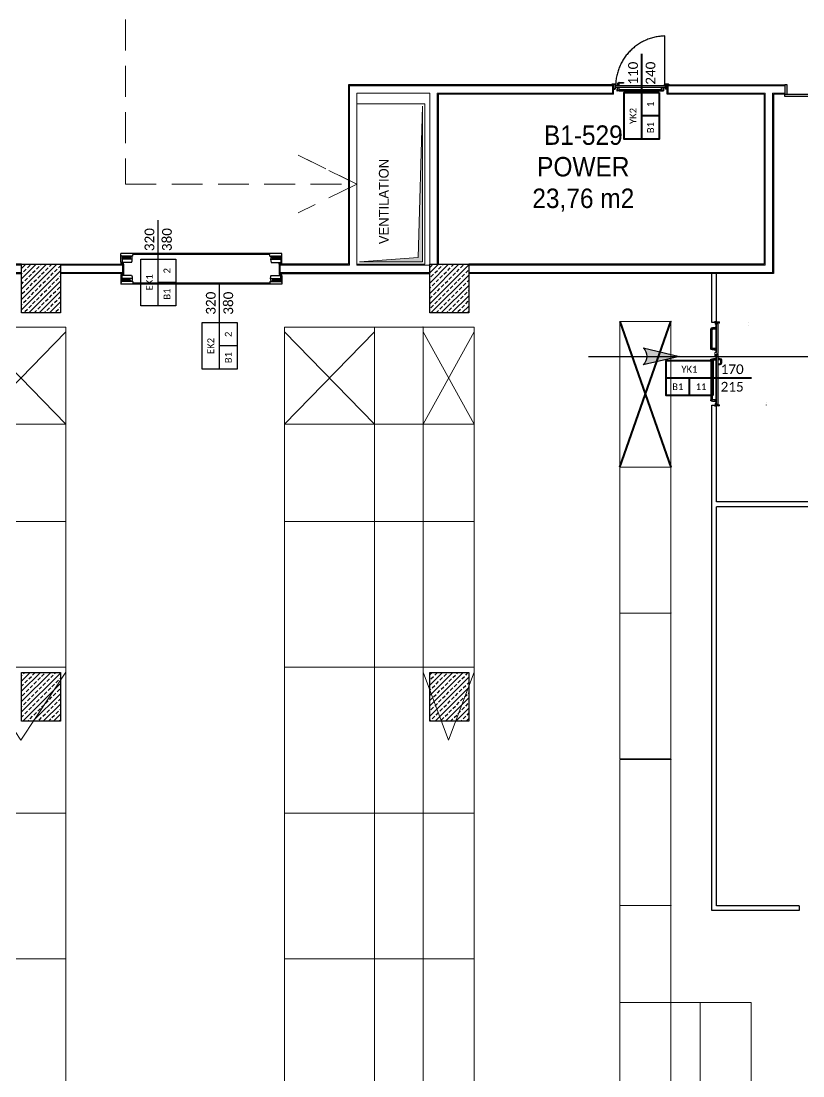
# Model space of a CAD drawing. Header units: metres. Extents: x -20317 to 2216, y -10281 to 3094.
# Drawn here: x -6799 to -5191, y -4096 to -1926 of the extents above; entities that cross this region are included whole.
import ezdxf
from ezdxf.enums import TextEntityAlignment as Align

# ---------------------------------------------------------------- set-up
doc = ezdxf.new("R2010")
doc.units = ezdxf.units.M
doc.header["$MEASUREMENT"] = 0
for name, pattern in [('DOT', [6.35, 0, -6.35]), ('HIDDEN', [9.525, 6.35, -3.175]), ('HIDDEN2', [0.1875, 0.125, -0.0625])]:
    doc.linetypes.add(name, pattern=pattern)
doc.layers.get('0').update_dxf_attribs({"color": 30, "lineweight": 0})
for name, color, linetype in [('6', 242, 'Continuous'), ('AG-DOOR', 2, 'Continuous'), ('AG-DOOR-NOTATION-ROLLING', 52, 'Continuous'), ('AG-DOOR-OPENING', 9, 'HIDDEN'), ('AG-HATCH', 9, 'Continuous'), ('AG-PLASTER', 73, 'Continuous'), ('AR-WALL-GYP-WHITE', 44, 'Continuous'), ('V-0_Hatch_Concrete', 252, 'Continuous'), ('V-2_Column', 160, 'Continuous')]:
    doc.layers.add(name, color=color, linetype=linetype)
for name, color, linetype, lineweight in [('AG-DOOR-NOTATION-FIRE', 1, 'Continuous', 40), ('AG-Door_Aluminum', 60, 'Continuous', 13), ('AG-Insulation_Heat_Rockwool', 95, 'BATTING', 13), ('AG-Wall', 4, 'Continuous', 20), ('AI-040 @ 250', 2, 'Continuous', 20), ('shaft', 3, 'Continuous', 20), ('SP1-Equipment', 4, 'Continuous', 9)]:
    doc.layers.add(name, color=color, linetype=linetype, lineweight=lineweight)
doc.styles.add('$0$ARIAL', font='arial.ttf', dxfattribs={"width": 0.9})
doc.styles.add('$0$IIS IKEA SANS', font='')
doc.styles.add('CALIBRI LIGHT', font='calibril.ttf')
doc.styles.get('$0$IIS IKEA SANS').set_extended_font_data('IKEA Sans')
doc.linetypes.add('BATTING', pattern='A,0.00254,-2.54,[134,ltypeshp.shx,S=2.54,R=0,X=-2.54,Y=0],-5.08,[134,ltypeshp.shx,S=2.54,R=180,X=2.54,Y=0],-2.54', length=10.16254)

# ---------------------------------------------------------------- blocks, each defined once
blk = doc.blocks.new('*U16')
at = {"style": '$0$ARIAL'}
for tag, p in [('NO', (1.676, 0.8)), ('MAHAL', (1.676, -1.8)), ('ALAN', (1.676, -4.4))]:
    blk.add_attdef(tag, text='', height=1.6, dxfattribs=at).set_placement(p, align=Align.MIDDLE_CENTER)
blk = doc.blocks.new('$0$ok')
at = {"layer": '6'}
h = blk.add_hatch(color=256, dxfattribs=at)
edge = h.paths.add_edge_path()
edge.add_ellipse((1571515.97, 116941.68), major_axis=(-7.14, 7.19), ratio=1, start_angle=359.45276, end_angle=450.68953)
edge.add_line((1571508.87, 116934.46), (1571477.92, 116941.82))
edge.add_line((1571477.92, 116941.82), (1571508.9, 116948.94))
for p, q in [((1571477.92, 116941.82), (1571508.9, 116948.94)), ((1571508.87, 116934.46), (1571477.92, 116941.82))]:
    blk.add_line(p, q, dxfattribs=at)
at = {"layer": '6', "extrusion": (0, 0, -1)}
blk.add_ellipse((1571515.97, 116941.68), major_axis=(-7.14, 7.19), ratio=1, start_param=4.700354, end_param=6.292737, dxfattribs=at)
blk = doc.blocks.new('$0$A$C742A37F2')
at = {"layer": '6'}
blk.add_line((38.117, -21.321), (57.35, -21.321), dxfattribs=at)
at = {"layer": '6', "extrusion": (0, 0, -1), "xscale": -0.02399999999994179, "yscale": 0.02399999999994179, "zscale": -0.02399999999994179, "rotation": 180}
blk.add_blockref('$0$ok', (-37755.455, 2785.283), dxfattribs=at)
blk = doc.blocks.new('$0$150714_ARSA$0$KOLON 80X120')
at = {"layer": 'V-0_Hatch_Concrete'}
h = blk.add_hatch(dxfattribs=at)
h.set_pattern_fill('ANSI33', color=256, scale=60)
h.set_pattern_definition([(45, (-19036.79, -4512.143), (-10.606602, 10.606602), []), (45, (-19026.183, -4512.143), (-10.606602, 10.606602), [7.5, -3.75])])
h.paths.add_polyline_path([(0, 100), (80, 100), (80, 0), (0, 0)])
blk.add_lwpolyline([(0, 100), (80, 100), (80, 0), (0, 0), (0, 100)])
blk = doc.blocks.new('*U43')
at = {"layer": 'AG-DOOR'}
for p, q in [((-1424, -762), (-1424, -578)), ((-1418, -633), (-1424, -578)), ((-1418, -633), (-1424, -578)), ((1887, -578), (-1424, -578)), ((-1179, -633), (-1418, -633)), ((-1401, -633), (-1401, -762)), ((1643, -599), (-1179, -599)), ((-1179, -633), (-1179, -599)), ((1643, -633), (1643, -599)), ((1643, -633), (1882, -633)), ((1865, -633), (1865, -762)), ((1882, -633), (1887, -578)), ((1882, -633), (1887, -578)), ((1887, -762), (1887, -578)), ((-1207, -762), (-1424, -762)), ((-1418, -800), (-1418, -779)), ((-1368, -779), (-1418, -779)), ((-1418, -800), (-1368, -800)), ((-1415, -762), (-1415, -779)), ((-1191, -697), (-1401, -697)), ((-1399, -762), (-1399, -779)), ((-1368, -800), (-1368, -779)), ((1655, -697), (1865, -697)), ((1670, -762), (1887, -762)), ((1832, -800), (1832, -779)), ((1832, -779), (1882, -779)), ((1882, -800), (1832, -800)), ((1862, -762), (1862, -779)), ((1879, -762), (1879, -779)), ((1882, -800), (1882, -779))]:
    blk.add_line(p, q, dxfattribs=at)
for centre, radius, start, end in [((-1188, -724), 217, 156.7324, 169.4598), ((-1381, -641), 7.52, 23.2679, 156.7321), ((-1167, -724), 217, 156.7324, 172.9381), ((-1573, -724), 217, 20.7991, 23.2649), ((-1573, -724), 217, 20.7991, 23.2649), ((-1360, -641), 7.52, 23.2679, 156.7321), ((-1146, -724), 217, 156.7313, 172.9401), ((-1552, -724), 217, 20.7991, 23.2649), ((-1552, -724), 217, 20.7991, 23.2649), ((-1339, -641), 7.52, 23.2679, 156.7321), ((-1126, -724), 217, 156.7313, 172.9401), ((-1531, -724), 217, 20.7991, 23.2649), ((-1318, -641), 7.52, 23.2679, 156.7321), ((-1105, -724), 217, 156.7313, 172.9401), ((-1511, -724), 217, 20.7991, 23.2649), ((-1297, -641), 7.52, 23.2679, 156.7321), ((-1084, -724), 217, 156.7313, 172.9401), ((-1490, -724), 217, 20.7991, 23.2649), ((-1276, -641), 7.52, 23.2679, 156.7321), ((-1063, -724), 217, 156.7313, 172.9401), ((-1469, -724), 217, 20.7991, 23.2649), ((-1255, -641), 7.52, 23.2679, 156.7321), ((-1042, -724), 217, 156.6879, 172.941), ((-1447, -723), 216, 20.7967, 23.2721), ((-1234, -641), 7.52, 23.2679, 156.7321), ((-1021, -724), 217, 156.6868, 172.9413), ((-1427, -724), 217, 20.7991, 23.2649), ((-1214, -641), 7.52, 23.2663, 156.7337), ((-1319, -700), 129, 331.1568, 29.3851), ((1783, -700), 129, 150.6149, 208.8432), ((1677, -641), 7.52, 23.2663, 156.7337), ((1485, -724), 217, 7.0587, 23.3132), ((1890, -724), 217, 156.7351, 159.2009), ((1698, -641), 7.52, 23.2679, 156.7321), ((1506, -724), 217, 7.059, 23.3121), ((1911, -723), 216, 156.7279, 159.2033), ((1719, -641), 7.52, 23.2679, 156.7321), ((1527, -724), 217, 7.0599, 23.2687), ((1933, -724), 217, 156.7351, 159.2009), ((1740, -641), 7.52, 23.2679, 156.7321), ((1548, -724), 217, 7.0599, 23.2687), ((1953, -724), 217, 156.7351, 159.2009), ((1761, -641), 7.52, 23.2679, 156.7321), ((1568, -724), 217, 7.0599, 23.2687), ((1974, -724), 217, 156.7351, 159.2009), ((1782, -641), 7.52, 23.2679, 156.7321), ((1589, -724), 217, 7.0599, 23.2687), ((1995, -724), 217, 156.7351, 159.2009), ((1802, -641), 7.52, 23.2679, 156.7321), ((1610, -724), 217, 7.0599, 23.2687), ((2016, -724), 217, 156.7351, 159.2009), ((2016, -724), 217, 156.7351, 159.2009), ((1823, -641), 7.52, 23.2679, 156.7321), ((1631, -724), 217, 7.0619, 23.2676), ((2037, -724), 217, 156.7351, 159.2009), ((2037, -724), 217, 156.7351, 159.2009), ((1844, -641), 7.52, 23.2679, 156.7321), ((1652, -724), 217, 10.5402, 23.2676)]:
    blk.add_arc(centre, radius, start, end, dxfattribs=at)
blk = doc.blocks.new('Racking 1_7')
at = {"layer": 'SP1-Equipment', "color": 7, "linetype": 'Continuous', "lineweight": 20}
for p, q in [((3000, 1850), (0, 1850)), ((0, 1850), (0, 0)), ((100, 1850), (1500, 925)), ((3000, 0), (3000, 1850)), ((100, 0), (1500, 925)), ((0, 0), (3000, 0))]:
    blk.add_line(p, q, dxfattribs=at)
blk.add_point((0, 1850), dxfattribs=at)
blk = doc.blocks.new('Racking 1_8')
at = {"layer": 'SP1-Equipment', "color": 7, "linetype": 'Continuous', "lineweight": 20}
for p, q in [((3000, 1850), (0, 1850)), ((0, 1850), (0, 0)), ((3000, 0), (3000, 1850)), ((0, 0), (3000, 0))]:
    blk.add_line(p, q, dxfattribs=at)
blk.add_point((0, 1850), dxfattribs=at)
blk = doc.blocks.new('Racking 1_12')
at = {"layer": 'SP1-Equipment', "color": 7, "linetype": 'Continuous', "lineweight": 20}
for p, q in [((0, 1850), (0, 2850)), ((3000, 1850), (0, 1850)), ((0, 1850), (0, 0)), ((3000, 0), (3000, 1850)), ((0, 0), (3000, 0))]:
    blk.add_line(p, q, dxfattribs=at)
blk = doc.blocks.new('Racking 1_14')
at = {"layer": 'SP1-Equipment', "color": 7, "linetype": 'Continuous', "lineweight": 20}
for p, q in [((3000, 1050), (0, 1050)), ((0, 1050), (0, 0)), ((100, 1050), (1500, 525)), ((3000, 0), (3000, 1050)), ((100, 0), (1500, 525)), ((0, 0), (3000, 0))]:
    blk.add_line(p, q, dxfattribs=at)
blk.add_point((0, 1050), dxfattribs=at)
blk = doc.blocks.new('Racking 1_5')
at = {"layer": 'SP1-Equipment', "color": 7, "linetype": 'Continuous', "lineweight": 20}
for p, q in [((3000, 1050), (0, 1050)), ((0, 1050), (0, 0)), ((3000, 0), (3000, 1050)), ((0, 0), (3000, 0))]:
    blk.add_line(p, q, dxfattribs=at)
blk.add_point((0, 1050), dxfattribs=at)
blk = doc.blocks.new('Racking 1_15')
at = {"layer": 'SP1-Equipment', "color": 7, "linetype": 'Continuous', "lineweight": 20}
for p, q in [((3000, 1050), (0, 1050)), ((0, 1050), (0, 0)), ((3000, 0), (3000, 1050)), ((0, 0), (3000, 0))]:
    blk.add_line(p, q, dxfattribs=at)
blk.add_point((0, 1050), dxfattribs=at)
blk = doc.blocks.new('Racking 1_16')
at = {"layer": 'SP1-Equipment', "color": 7, "linetype": 'Continuous', "lineweight": 20}
for p, q in [((2000, 1050), (0, 1050)), ((0, 1050), (0, 0)), ((2000, 0), (2000, 1050)), ((0, 0), (2000, 0))]:
    blk.add_line(p, q, dxfattribs=at)
blk.add_point((0, 1050), dxfattribs=at)
blk = doc.blocks.new('Racking 1_35')
at = {"layer": 'SP1-Equipment', "color": 7, "linetype": 'Continuous', "lineweight": 20}
for p, q in [((2000, 1850), (0, 1850)), ((0, 1850), (0, 0)), ((2000, 0), (2000, 1850)), ((0, 0), (2000, 0))]:
    blk.add_line(p, q, dxfattribs=at)
blk.add_point((0, 1850), dxfattribs=at)
blk = doc.blocks.new('Racking 1')
at = {"layer": 'SP1-Equipment', "color": 7, "linetype": 'Continuous', "lineweight": 20}
for p, q in [((0, 1050), (0, 1650)), ((3000, 1050), (0, 1050)), ((0, 1050), (0, 0)), ((3000, 0), (3000, 1050)), ((0, 0), (3000, 0))]:
    blk.add_line(p, q, dxfattribs=at)
blk = doc.blocks.new('Racking 1_36')
at = {"layer": 'SP1-Equipment', "color": 7, "linetype": 'Continuous', "lineweight": 20}
for p, q in [((0, 1850), (0, 2850)), ((2000, 1850), (0, 1850)), ((0, 1850), (0, 0)), ((2000, 0), (2000, 1850)), ((0, 0), (2000, 0))]:
    blk.add_line(p, q, dxfattribs=at)
blk = doc.blocks.new('Racking 1_37')
at = {"layer": 'SP1-Equipment', "color": 7, "linetype": 'Continuous', "lineweight": 20}
for p, q in [((2000, 1050), (0, 1050)), ((0, 1050), (0, 0)), ((2000, 0), (2000, 1050)), ((0, 0), (2000, 0))]:
    blk.add_line(p, q, dxfattribs=at)
blk.add_point((0, 1050), dxfattribs=at)
blk = doc.blocks.new('Racking 1_39')
at = {"layer": 'SP1-Equipment', "color": 7, "linetype": 'Continuous', "lineweight": 20}
for p, q in [((2000, 1850), (0, 1850)), ((0, 1850), (0, 0)), ((100, 0), (2000, 1850)), ((2000, 0), (100, 1850)), ((2000, 0), (2000, 1850)), ((0, 0), (2000, 0))]:
    blk.add_line(p, q, dxfattribs=at)
blk.add_point((0, 1850), dxfattribs=at)
blk = doc.blocks.new('Racking 1_40')
at = {"layer": 'SP1-Equipment', "color": 7, "linetype": 'Continuous', "lineweight": 20}
for p, q in [((2000, 1050), (0, 1050)), ((0, 1050), (0, 0)), ((100, 0), (2000, 1050)), ((2000, 0), (100, 1050)), ((2000, 0), (2000, 1050)), ((0, 0), (2000, 0))]:
    blk.add_line(p, q, dxfattribs=at)
blk.add_point((0, 1050), dxfattribs=at)
blk = doc.blocks.new('Racking 1_43')
at = {"layer": 'SP1-Equipment', "color": 7, "linetype": 'Continuous', "lineweight": 20}
for p, q in [((0, 1850), (0, 2850)), ((2000, 1850), (0, 1850)), ((0, 1850), (0, 0)), ((100, 0), (2000, 1850)), ((2000, 0), (100, 1850)), ((2000, 0), (2000, 1850)), ((0, 0), (2000, 0))]:
    blk.add_line(p, q, dxfattribs=at)
blk = doc.blocks.new('A$C2E8D7F0A')
at = {"layer": 'SP1-Equipment', "color": 7, "linetype": 'Continuous', "lineweight": 40}
for p, q in [((37110, 41324), (38160, 38324)), ((37110, 38324), (38160, 41324))]:
    blk.add_line(p, q, dxfattribs=at)
at = {"layer": 'SP1-Equipment', "color": 7, "linetype": 'Continuous', "lineweight": 40, "zscale": 1000, "rotation": 270}
for name, p in [('Racking 1_15', (37110, 41324)), ('Racking 1_43', (30210, 41208)), ('Racking 1_36', (30210, 39208)), ('Racking 1_15', (37110, 38324)), ('Racking 1_12', (30210, 37208)), ('Racking 1_15', (37110, 35324)), ('Racking 1_12', (30210, 34208)), ('Racking 1_15', (37110, 32308)), ('Racking 1_12', (30210, 31208)), ('Racking 1_16', (37110, 29308)), ('Racking 1_12', (30210, 28208)), ('Racking 1', (37110, 27308))]:
    blk.add_blockref(name, p, dxfattribs=at)
at = {"layer": 'SP1-Equipment', "color": 7, "linetype": 'Continuous', "lineweight": 40, "xscale": -0.9999999999999999, "zscale": 1000, "rotation": 90}
for name, p in [('Racking 1_39', (25710, 41208)), ('Racking 1_40', (34110, 41208)), ('Racking 1_35', (25710, 39208)), ('Racking 1_37', (34110, 39208)), ('Racking 1_8', (25710, 37208)), ('Racking 1_5', (34110, 37208)), ('Racking 1_7', (25710, 34208)), ('Racking 1_14', (34110, 34208)), ('Racking 1_8', (25710, 31208)), ('Racking 1_5', (34110, 31208)), ('Racking 1_8', (25710, 28208)), ('Racking 1_5', (34110, 28208)), ('Racking 1_5', (39810, 27308))]:
    blk.add_blockref(name, p, dxfattribs=at)
blk = doc.blocks.new('*U118')
blk.add_lwpolyline([(1000, -450), (2200, -450), (2200, 450), (1000, 450)], close=True)
for points in [[(2200, 0), (0, 0)], [(1600, -450), (1600, 0)]]:
    blk.add_lwpolyline(points)
at = {"style": 'CALIBRI LIGHT'}
for tag, height, p in [('GENİŞLİK', 250, (500, 225)), ('KAPIKODU', 175, (1600, 225)), ('YÜKSEKLİK', 250, (500, -225)), ('KATTAKI.SAYISI', 175, (1300, -225)), ('BULUNDUGU.KAT', 175, (1900, -225))]:
    blk.add_attdef(tag, text='', height=height, dxfattribs=at).set_placement(p, align=Align.MIDDLE_CENTER)
blk = doc.blocks.new('A$C32196F0F')
at = {"color": 122}
for p, q in [((11, 3.5), (10.5, 3.5)), ((10.5, 3.5), (10.5, 0.3)), ((15.2, 0), (10.8, 0)), ((11, 6.5), (11, 7.5)), ((15, 6.5), (15, 7.5)), ((15.5, 3.5), (15, 3.5)), ((15.5, 3.5), (15.5, 0.3)), ((15.5, 3), (101.5, 3)), ((15.5, 0.5), (101.5, 0.5)), ((101.5, 3.5), (102, 3.5)), ((101.5, 3.5), (101.5, 0.3)), ((101.8, 0), (106.2, 0)), ((102, 6.5), (102, 7.5)), ((106, 6.5), (106, 7.5)), ((106, 3.5), (106.5, 3.5)), ((106.5, 3.5), (106.5, 0.3))]:
    blk.add_line(p, q, dxfattribs=at)
at = {"linetype": 'HIDDEN2'}
for p, q in [((109.9, 12.8), (107.4, 12.8)), ((108.7, 11.6), (108.7, 14.1))]:
    blk.add_line(p, q, dxfattribs=at)
at = {"color": 122}
for points in [[(7, 4.3), (7, 13.8, 0.414214), (6.8, 14), (0.2, 14, 0.414214), (0, 13.8), (0, 12.5), (0.1, 12.5), (0.1, 13.8, -0.414214), (0.2, 13.9), (6.8, 13.9, -0.414214), (6.8, 13.8), (6.8, 4.3), (6.8, 4.3, -0.414214), (6.7, 4.2), (3.5, 4.2), (3.5, 4.2), (3.5, 4), (6.7, 4, 0.414214), (7, 4.3)], [(110, 4.3), (110, 13.8, -0.414214), (110.2, 14), (116.8, 14, -0.414214), (117, 13.8), (117, 12.5), (116.8, 12.5), (116.8, 13.8, 0.414214), (116.8, 13.9), (110.2, 13.9, 0.414214), (110.1, 13.8), (110.1, 4.3), (110.1, 4.3, 0.414214), (110.3, 4.2), (113.5, 4.2), (113.5, 4.2), (113.5, 4), (110.3, 4, -0.414214), (110, 4.3)]]:
    blk.add_lwpolyline(points, format="xyb", dxfattribs=at)
blk.add_lwpolyline([(110, 7.5), (7, 7.5), (7, 11.5), (110, 11.5)], close=True)
for points in [[(15, 6.5), (11, 6.5), (11, 1.5), (15, 1.5)], [(102, 6.5), (106, 6.5), (106, 1.5), (102, 1.5)]]:
    blk.add_lwpolyline(points, close=True, dxfattribs=at)
at = {"color": 253}
blk.add_lwpolyline([(12.2, 12), (12.2, 14.9, -0.414214), (15.2, 17.9), (23.7, 17.4, -0.502224), (24.2, 16.7), (23.9, 15.9), (23.9, 15.9), (15.2, 15.4, 0.414214), (14.2, 14.4), (14.2, 12)], format="xyb", dxfattribs=at)
at = {"linetype": 'HIDDEN2'}
for radius in [0.75, 0.5]:
    blk.add_circle((108.7, 12.8), radius, dxfattribs=at)
at = {"color": 122}
for centre, start, end in [((10.8, 0.3), 180, 270), ((15.2, 0.3), 270, 360), ((101.8, 0.3), 180, 270), ((106.2, 0.3), 270, 360)]:
    blk.add_arc(centre, 0.3, start, end, dxfattribs=at)
at = {"layer": 'AG-DOOR-OPENING', "color": 9, "linetype": 'HIDDEN', "ltscale": 200}
blk.add_line((108.7, 12.8), (108.7, 113.2), dxfattribs=at)
blk.add_arc((111.2, 9.8), 103.4, 91.3869, 179.1783, dxfattribs=at)
blk = doc.blocks.new('conta')
at = {"layer": 'AG-Door_Aluminum', "ltscale": 10}
for p, q in [((-2649.9, 5345.5), (-2649.8, 5345.6)), ((-2649.9, 5344.5), (-2649.8, 5344.3)), ((-2649.8, 5344.3), (-2649.7, 5344.3)), ((-2649.7, 5345.4), (-2649.3, 5345.4)), ((-2649.2, 5345.4), (-2649.1, 5345.5)), ((-2649, 5344), (-2648.8, 5343.8)), ((-2648.9, 5344.1), (-2648.7, 5343.9)), ((-2648.8, 5345.1), (-2648.6, 5345.3)), ((-2648.8, 5344.9), (-2648.6, 5345.2)), ((-2648.7, 5343.8), (-2648.7, 5343.8)), ((-2648.6, 5345.3), (-2648.6, 5345.3))]:
    blk.add_line(p, q, dxfattribs=at)
for centre, radius, start, end in [((-2649.8, 5345.5), 0.05, 140.6345, 188.9372), ((-2653, 5345), 3.19, 350.4674, 8.9372), ((-2649.9, 5344.5), 0.02, 170.4674, 213.7451), ((-2649.7, 5345.6), 0.0696, 22.2428, 159.258), ((-2650.9, 5345), 1.24, 340.3382, 16.7772), ((-2649.7, 5344.6), 0.03, 160.3382, 273.2666), ((-2649.7, 5345.4), 0.03, 90, 196.7772), ((-2649.6, 5341.5), 3.01, 80.4362, 93.2666), ((-2649.3, 5345.5), 0.05, 270, 303.0062), ((-2649.2, 5344.1), 0.231, 353.9571, 81.9004), ((-2649.1, 5345.5), 0.03, 4.7972, 123.0062), ((-2649.1, 5344.5), 0.03, 260.4362, 338.7066), ((-2651.2, 5344.8), 2.33, 7.5897, 18.7951), ((-2649, 5345.6), 0.05, 18.7951, 42.1429), ((-2650.2, 5345), 1.27, 338.7066, 23.0418), ((-2648.9, 5344.1), 0.1, 173.9571, 217.2653), ((-2648.8, 5345.1), 0.05, 187.5897, 322.7347), ((-2658.2, 5345.2), 9.36, 353.6857, 357.8537), ((-2648.8, 5344.2), 0.1, 173.6857, 217.2653), ((-2648.8, 5344.8), 0.05, 142.7347, 180.2669), ((-2648.7, 5343.8), 0.05, 217.2653, 307.2653), ((-2648.7, 5343.8), 0.05, 307.2653, 37.2653), ((-2648.6, 5345.3), 0.05, 52.7347, 142.7347), ((-2648.6, 5345.3), 0.05, 322.7347, 52.7347)]:
    blk.add_arc(centre, radius, start, end, dxfattribs=at)
for points, knots in [([(-2649, 5345.6), (-2649, 5345.6), (-2649.1, 5345.7), (-2649.2, 5345.4), (-2649.3, 5345.7), (-2649.4, 5345.5), (-2649.5, 5345.7), (-2649.6, 5345.5), (-2649.7, 5345.6), (-2649.7, 5345.6)], [0.0086373, 0.0086373, 0.0086373, 0.0086373, 0.1097304, 0.3133405, 0.4430081, 0.5658764, 0.7165186, 0.8527974, 0.9648495, 0.9648495, 0.9648495, 0.9648495]), ([(-2649.7, 5344.3), (-2649.7, 5344.3), (-2649.7, 5344.5), (-2649.6, 5344.3), (-2649.3, 5344.4), (-2649.2, 5344.4), (-2649.2, 5344.4)], [0, 0, 0, 0, 0.1008757, 0.3841126, 0.5436166, 0.6906785, 0.6906785, 0.6906785, 0.6906785])]:
    blk.add_open_spline(points, degree=3, knots=knots, dxfattribs=at)
blk = doc.blocks.new('YANGIN KAC KAPI')
at = {"layer": 'AG-HATCH', "lineweight": 5, "ltscale": 2}
h = blk.add_hatch(color=256, dxfattribs=at)
h.dxf.hatch_style = 1
h.paths.add_polyline_path([(-1.643, -0.023), (-1.645, -0.023), (-1.645, -0.009), (-1.643, -0.009)])
h = blk.add_hatch(color=256, dxfattribs=at)
h.dxf.hatch_style = 1
h.paths.add_polyline_path([(0.023, -0.023), (0.025, -0.023), (0.025, -0.009), (0.023, -0.009)])
at = {"layer": 'AG-DOOR', "color": 4, "lineweight": -2, "ltscale": 10}
for p, q in [((-0.828, 0.047), (-0.828, 0.027)), ((-0.828, 0.027), (-0.808, 0.027)), ((-0.808, 0.027), (-0.808, 0.047)), ((-0.728, 0.077), (-0.798, 0.077)), ((-0.728, 0.057), (-0.798, 0.057)), ((-0.733, 0.019), (-0.733, 0.011)), ((-0.686, 0.021), (-0.731, 0.021)), ((-0.718, 0.021), (-0.718, 0.047)), ((-0.698, 0.021), (-0.698, 0.047)), ((-0.683, 0.011), (-0.683, 0.019))]:
    blk.add_line(p, q, dxfattribs=at)
at = {"layer": 'AG-DOOR', "color": 9, "linetype": 'HIDDEN', "ltscale": 100}
for p, q in [((-1.587, -0.046), (-1.587, -0.039)), ((-1.587, -0.046), (-1.587, -0.039)), ((-1.587, -0.046), (-1.587, -0.039)), ((-1.585, -0.049), (-1.555, -0.049)), ((-1.568, -0.139), (-1.547, -0.139)), ((-1.552, -0.039), (-1.552, -0.046)), ((-1.552, -0.046), (-1.552, -0.101)), ((-1.547, -0.104), (-1.55, -0.104)), ((-1.547, -0.104), (-1.547, -0.139)), ((-0.738, -0.111), (-1.547, -0.111)), ((-0.738, -0.139), (-1.547, -0.139)), ((-0.738, -0.104), (-0.738, -0.139)), ((-0.738, -0.104), (-0.735, -0.104)), ((-0.717, -0.139), (-0.738, -0.139)), ((-0.733, -0.046), (-0.733, -0.039)), ((-0.733, -0.046), (-0.733, -0.039)), ((-0.733, -0.046), (-0.733, -0.039)), ((-0.733, -0.046), (-0.733, -0.101)), ((-0.7, -0.049), (-0.731, -0.049)), ((-0.698, -0.039), (-0.698, -0.046)), ((-0.527, -0.039), (-0.527, -0.046)), ((-0.525, -0.049), (-0.495, -0.049)), ((-0.508, -0.139), (-0.487, -0.139)), ((-0.492, -0.046), (-0.492, -0.039)), ((-0.492, -0.046), (-0.492, -0.039)), ((-0.492, -0.046), (-0.492, -0.039)), ((-0.492, -0.046), (-0.492, -0.101)), ((-0.487, -0.104), (-0.49, -0.104)), ((-0.487, -0.104), (-0.487, -0.139)), ((-0.487, -0.111), (-0.098, -0.111)), ((-0.487, -0.139), (-0.098, -0.139)), ((-0.098, -0.104), (-0.098, -0.139)), ((-0.098, -0.104), (-0.095, -0.104)), ((-0.077, -0.139), (-0.098, -0.139)), ((-0.093, -0.039), (-0.093, -0.046)), ((-0.093, -0.046), (-0.093, -0.101)), ((-0.06, -0.049), (-0.09, -0.049)), ((-0.058, -0.046), (-0.058, -0.039)), ((-0.058, -0.046), (-0.058, -0.039)), ((-0.058, -0.046), (-0.058, -0.039))]:
    blk.add_line(p, q, dxfattribs=at)
at = {"layer": 'AG-DOOR', "color": 9, "ltscale": 10}
for p, q in [((-0.627, -0.001), (-0.63, -0.001)), ((-0.63, -0.02), (-0.627, -0.02)), ((-0.627, -0.016), (-0.627, -0.001)), ((-0.627, -0.004), (-0.617, -0.004)), ((-0.627, -0.006), (-0.617, -0.006)), ((-0.617, -0.01), (-0.627, -0.016)), ((-0.627, -0.02), (-0.627, -0.016))]:
    blk.add_line(p, q, dxfattribs=at)
at = {"layer": 'AG-DOOR', "color": 4, "lineweight": -2, "ltscale": 10}
for centre, radius, start, end in [((-0.798, 0.047), 0.03, 90, 180), ((-0.798, 0.047), 0.01, 90, 180), ((-0.731, 0.019), 0.0025, 90, 180), ((-0.728, 0.047), 0.03, 0, 90), ((-0.728, 0.047), 0.01, 0, 90), ((-0.686, 0.019), 0.0025, 0, 90)]:
    blk.add_arc(centre, radius, start, end, dxfattribs=at)
at = {"layer": 'AG-DOOR', "color": 9, "linetype": 'HIDDEN', "ltscale": 100}
for centre, radius, start, end in [((-1.212, -0.023), 0.376, 183.5277, 197.6198), ((-1.585, -0.046), 0.0025, 180, 270), ((-1.568, -0.136), 0.0025, 197.6198, 270), ((-1.555, -0.046), 0.0025, 270, 0), ((-1.55, -0.101), 0.0025, 180, 270), ((-0.735, -0.101), 0.0025, 270, 0), ((-0.731, -0.046), 0.0025, 180, 270), ((-0.731, -0.046), 0.0025, 180, 270), ((-0.731, -0.046), 0.0025, 180, 270), ((-0.717, -0.136), 0.0025, 270, 342.3802), ((-1.074, -0.023), 0.376, 342.3802, 356.4723), ((-0.7, -0.046), 0.0025, 270, 0), ((-0.151, -0.023), 0.376, 183.5277, 197.6198), ((-0.525, -0.046), 0.0025, 180, 270), ((-0.508, -0.136), 0.0025, 197.6198, 270), ((-0.495, -0.046), 0.0025, 270, 0), ((-0.495, -0.046), 0.0025, 270, 0), ((-0.495, -0.046), 0.0025, 270, 0), ((-0.49, -0.101), 0.0025, 180, 270), ((-0.095, -0.101), 0.0025, 270, 0), ((-0.09, -0.046), 0.0025, 180, 270), ((-0.077, -0.136), 0.0025, 270, 342.3802), ((-0.433, -0.023), 0.376, 342.3802, 356.4723), ((-0.06, -0.046), 0.0025, 270, 0)]:
    blk.add_arc(centre, radius, start, end, dxfattribs=at)
at = {"layer": 'AG-DOOR-OPENING', "color": 9, "linetype": 'DOT'}
for points in [[(-1.657, 0.011), (-1.657, 1.007, -0.414214), (-1.656, 1.008), (-1.608, 1.008, -0.414214), (-1.607, 1.007), (-1.607, 0.011)], [(0.037, 0.011), (0.037, 0.635, 0.414214), (0.036, 0.636), (-0.012, 0.636, 0.414214), (-0.013, 0.635), (-0.013, 0.011)]]:
    blk.add_lwpolyline(points, format="xyb", dxfattribs=at)
for centre, radius, start, end in [((-1.651, -0.034), 1.041, 2.4474, 90.355), ((0.027, -0.002), 0.638, 89.1449, 178.8679)]:
    blk.add_arc(centre, radius, start, end, dxfattribs=at)
at = {"layer": 'AG-Door_Aluminum', "color": 9, "ltscale": 10}
for p, q in [((-1.675, 0.025), (-1.679, 0.024)), ((-1.671, 0.014), (-1.67, 0.011)), ((-1.67, 0.011), (-1.668, 0.011)), ((-1.668, 0.011), (-1.669, 0.016)), ((-1.668, 0.01), (-1.668, 0.017)), ((-1.665, 0.01), (-1.665, 0.016)), ((-1.655, 0.019), (-1.66, 0.015)), ((-1.642, 0.008), (-1.657, 0.008)), ((-1.642, 0.005), (-1.643, 0.005)), ((-1.64, -0.009), (-1.64, 0.003)), ((0.02, -0.009), (0.02, 0.003)), ((0.022, 0.008), (0.037, 0.008)), ((0.022, 0.005), (0.023, 0.005)), ((0.035, 0.019), (0.04, 0.015)), ((0.045, 0.01), (0.045, 0.016)), ((0.048, 0.01), (0.048, 0.017)), ((0.048, 0.011), (0.049, 0.016)), ((0.05, 0.011), (0.048, 0.011)), ((0.051, 0.014), (0.05, 0.011)), ((0.055, 0.025), (0.059, 0.024)), ((-1.64, -0.017), (-1.64, -0.009)), ((-1.637, -0.017), (-1.64, -0.017)), ((0.017, -0.017), (0.02, -0.017)), ((0.02, -0.017), (0.02, -0.009))]:
    blk.add_line(p, q, dxfattribs=at)
at = {"layer": 'AG-Door_Aluminum', "ltscale": 0.3}
for p, q in [((-1.657, 0.009), (-1.657, 0.01)), ((-1.656, 0.011), (-0.611, 0.011)), ((-1.656, 0.01), (-0.611, 0.01)), ((-1.656, 0.01), (-1.656, 0.009)), ((-1.656, 0.009), (-1.637, 0.009)), ((-1.656, 0.008), (-1.639, 0.008)), ((-1.655, 0.009), (-1.655, 0.01)), ((-1.639, 0.009), (-1.639, 0.008)), ((-1.637, -0.009), (-1.637, 0.009)), ((-1.636, -0.009), (-1.636, 0.009)), ((-0.631, -0.009), (-0.631, 0.009)), ((-0.63, -0.009), (-0.63, 0.009)), ((-0.611, 0.009), (-0.63, 0.009)), ((-0.628, 0.009), (-0.628, 0.008)), ((-0.611, 0.008), (-0.628, 0.008)), ((-0.619, 0.006), (-0.619, -0.001)), ((-0.618, 0.007), (-0.598, 0.007)), ((-0.617, 0.006), (-0.598, 0.006)), ((-0.612, 0.009), (-0.612, 0.01)), ((-0.611, 0.01), (-0.611, 0.009)), ((-0.61, 0.009), (-0.61, 0.01)), ((-0.598, 0.007), (-0.595, 0.011)), ((-0.598, 0.006), (-0.594, 0.01)), ((0.036, 0.011), (-0.595, 0.011)), ((0.036, 0.01), (-0.594, 0.01)), ((0.016, -0.009), (0.016, 0.009)), ((0.017, -0.009), (0.017, 0.009)), ((0.036, 0.009), (0.017, 0.009)), ((0.019, 0.009), (0.019, 0.008)), ((0.036, 0.008), (0.019, 0.008)), ((0.035, 0.009), (0.035, 0.01)), ((0.036, 0.01), (0.036, 0.009)), ((0.037, 0.009), (0.037, 0.01)), ((-1.637, -0.038), (-1.637, -0.009)), ((-1.636, -0.038), (-1.636, -0.009)), ((-0.631, -0.038), (-1.636, -0.038)), ((-1.636, -0.039), (-0.631, -0.039)), ((-0.647, -0.058), (-0.647, -0.042)), ((-0.646, -0.041), (-0.634, -0.041)), ((-0.646, -0.057), (-0.646, -0.043)), ((-0.578, -0.059), (-0.646, -0.059)), ((-0.645, -0.042), (-0.634, -0.042)), ((-0.579, -0.058), (-0.645, -0.058)), ((-0.634, -0.043), (-0.635, -0.049)), ((-0.634, -0.05), (-0.619, -0.05)), ((-0.631, -0.038), (-0.631, -0.009)), ((-0.63, -0.038), (-0.63, -0.009)), ((-0.618, -0.049), (-0.618, -0.042)), ((-0.578, -0.039), (-0.578, -0.057)), ((-0.577, -0.038), (0.016, -0.038)), ((-0.577, -0.039), (-0.577, -0.058)), ((0.016, -0.039), (-0.577, -0.039)), ((0.016, -0.038), (0.016, -0.009)), ((0.017, -0.038), (0.017, -0.009))]:
    blk.add_line(p, q, dxfattribs=at)
at = {"layer": 'AG-Door_Aluminum', "color": 4, "ltscale": 0.3}
for p, q in [((-1.645, 0.004), (-1.645, -0.006)), ((0.025, 0.004), (0.025, -0.006)), ((-1.645, -0.038), (-1.657, -0.038)), ((-1.647, -0.009), (-1.647, -0.008)), ((-1.647, -0.023), (-1.647, -0.009)), ((-1.645, -0.025), (-1.645, -0.038)), ((0.025, -0.025), (0.025, -0.038)), ((0.025, -0.038), (0.037, -0.038)), ((0.027, -0.009), (0.027, -0.008)), ((0.027, -0.023), (0.027, -0.009))]:
    blk.add_line(p, q, dxfattribs=at)
for points in [[(-1.674, 0.007), (-1.674, 0), (-1.676, 0), (-1.676, 0.007, -0.414214), (-1.673, 0.01), (-1.662, 0.01, -0.414214), (-1.66, 0.008, 0.414214), (-1.659, 0.007), (-1.646, 0.007)], [(-1.646, 0.005), (-1.659, 0.005, -0.414214), (-1.662, 0.008, 0.414214), (-1.662, 0.008), (-1.673, 0.008, 0.414214), (-1.674, 0.007)], [(-1.643, 0.004), (-1.643, -0.006, -0.414214), (-1.645, -0.008, 0.414214), (-1.645, -0.009), (-1.645, -0.023, 0.414214), (-1.645, -0.023, -0.414214), (-1.643, -0.025), (-1.643, -0.038, -0.414214), (-1.645, -0.04), (-1.657, -0.04, 1), (-1.657, -0.043), (-1.622, -0.043)], [(0.023, 0.004), (0.023, -0.006, 0.414214), (0.025, -0.008, -0.414214), (0.025, -0.009), (0.025, -0.023, -0.414214), (0.025, -0.023, 0.414214), (0.023, -0.025), (0.023, -0.038, 0.414214), (0.025, -0.04), (0.037, -0.04, -1), (0.037, -0.043), (0.002, -0.043)], [(0.054, 0.007), (0.054, 0), (0.056, 0), (0.056, 0.007, 0.414214), (0.053, 0.01), (0.042, 0.01, 0.414214), (0.04, 0.008, -0.414214), (0.039, 0.007), (0.026, 0.007)], [(0.026, 0.005), (0.039, 0.005, 0.414214), (0.042, 0.008, -0.414214), (0.042, 0.008), (0.053, 0.008, -0.414214), (0.054, 0.007)], [(-1.631, -0.043), (-1.631, -0.041), (-1.622, -0.041, -1), (-1.622, -0.045), (-1.657, -0.045)], [(0.011, -0.043), (0.011, -0.041), (0.002, -0.041, 1), (0.002, -0.045), (0.037, -0.045)]]:
    blk.add_lwpolyline(points, format="xyb", dxfattribs=at)
at = {"layer": 'AG-Door_Aluminum', "ltscale": 0.3}
for points in [[(-0.618, 0.005), (-0.618, 0, 0.414214), (-0.617, -0.001), (-0.617, -0.001, -0.414214), (-0.616, -0.002), (-0.616, -0.04, -0.414214), (-0.617, -0.041), (-0.617, -0.041)], [(-0.618, -0.002), (-0.617, -0.002, -0.414214), (-0.617, -0.002), (-0.617, -0.04, -0.414214), (-0.617, -0.04), (-0.618, -0.04, 0.414214), (-0.619, -0.041), (-0.619, -0.049, -0.414214), (-0.619, -0.049), (-0.633, -0.049, -0.469603), (-0.634, -0.048), (-0.633, -0.042)]]:
    blk.add_lwpolyline(points, format="xyb", dxfattribs=at)
at = {"layer": 'AG-Door_Aluminum', "color": 9, "ltscale": 10}
for centre in [(-1.663, 0.029), (0.043, 0.029)]:
    blk.add_circle(centre, 0.0126, dxfattribs=at)
for centre, radius, start, end in [((-1.663, 0.029), 0.0163, 196.3458, 241.2012), ((-1.672, 0.016), 0.00297, 12.1292, 36.6827), ((-1.657, 0.012), 0.007, 144.8285, 196.6008), ((-1.657, 0.012), 0.004, 133.501, 269.7288), ((-1.642, 0.003), 0.005, 0, 89.9977), ((-1.642, 0.003), 0.002, 0, 90), ((0.022, 0.003), 0.005, 90.0023, 180), ((0.022, 0.003), 0.002, 90, 180), ((0.037, 0.012), 0.004, 270.2712, 46.499), ((0.037, 0.012), 0.007, 343.3992, 35.1715), ((0.052, 0.016), 0.00297, 143.3173, 167.8708), ((0.043, 0.029), 0.0163, 298.7988, 343.6542)]:
    blk.add_arc(centre, radius, start, end, dxfattribs=at)
at = {"layer": 'AG-Door_Aluminum', "ltscale": 0.3}
for centre, radius, start, end in [((-1.656, 0.01), 0.001, 90, 180), ((-1.656, 0.009), 0.001, 180, 270), ((-1.637, 0.009), 0.001, 0, 90), ((-0.63, 0.009), 0.001, 90, 180), ((-0.618, 0.006), 0.001, 90, 180), ((-0.617, 0.005), 0.0005, 90, 180), ((-0.611, 0.01), 0.001, 0, 90), ((-0.611, 0.009), 0.001, 270, 0), ((0.017, 0.009), 0.001, 90, 180), ((0.036, 0.01), 0.001, 0, 90), ((0.036, 0.009), 0.001, 270, 0), ((-1.636, -0.038), 0.001, 180, 270), ((-0.646, -0.042), 0.001, 90, 180), ((-0.646, -0.058), 0.001, 180, 270), ((-0.645, -0.043), 0.0005, 90, 180), ((-0.645, -0.057), 0.0005, 180, 270), ((-0.634, -0.049), 0.001, 168.932, 270), ((-0.634, -0.042), 0.001, 349.3803, 90), ((-0.634, -0.043), 0.0005, 348.932, 90), ((-0.631, -0.038), 0.001, 270, 0), ((-0.618, -0.001), 0.001, 180, 270), ((-0.619, -0.049), 0.001, 270, 0), ((-0.617, -0.042), 0.0005, 90, 180), ((-0.579, -0.057), 0.0005, 270, 0), ((-0.577, -0.039), 0.001, 90.0003, 180), ((-0.578, -0.058), 0.001, 270, 0), ((-0.577, -0.039), 0.0005, 90, 180), ((0.016, -0.038), 0.001, 270, 0)]:
    blk.add_arc(centre, radius, start, end, dxfattribs=at)
at = {"layer": 'AG-Door_Aluminum', "color": 4, "ltscale": 0.3}
for centre, radius, start, end in [((-1.646, 0.004), 0.0026, 0, 90), ((-1.646, 0.004), 0.0008, 0, 90), ((0.026, 0.004), 0.0026, 90, 180), ((0.026, 0.004), 0.0008, 90, 180), ((-1.657, -0.042), 0.0033, 90, 270), ((-1.645, -0.008), 0.002, 90, 180), ((-1.645, -0.023), 0.002, 180, 270), ((-1.645, -0.006), 0.0005, 270, 0), ((-1.645, -0.025), 0.0005, 0, 90), ((-1.645, -0.038), 0.0005, 270, 0), ((0.025, -0.008), 0.002, 0, 90), ((0.025, -0.006), 0.0005, 180, 270), ((0.025, -0.023), 0.002, 270, 0), ((0.025, -0.025), 0.0005, 90, 180), ((0.025, -0.038), 0.0005, 180, 270), ((0.037, -0.042), 0.0033, 270, 90)]:
    blk.add_arc(centre, radius, start, end, dxfattribs=at)
at = {"layer": 'AG-HATCH', "color": 9, "linetype": 'Continuous'}
for p, q in [((-1.657, -0.043), (-1.657, -0.042)), ((-1.651, -0.042), (-1.65, -0.04)), ((-1.651, -0.043), (-1.638, -0.043)), ((-1.65, -0.041), (-1.65, -0.041)), ((-1.65, -0.042), (-1.648, -0.042)), ((-1.648, -0.041), (-1.647, -0.04)), ((-1.647, -0.041), (-1.647, -0.041)), ((-1.647, -0.042), (-1.645, -0.042)), ((-1.643, -0.04), (-1.643, -0.035)), ((-1.642, -0.035), (-1.641, -0.04)), ((0.031, -0.043), (0.018, -0.043)), ((0.022, -0.035), (0.021, -0.04)), ((0.023, -0.04), (0.023, -0.035)), ((0.027, -0.042), (0.025, -0.042)), ((0.028, -0.041), (0.027, -0.04)), ((0.027, -0.041), (0.027, -0.041)), ((0.03, -0.042), (0.028, -0.042)), ((0.031, -0.042), (0.03, -0.04)), ((0.03, -0.041), (0.03, -0.041)), ((0.032, -0.043), (0.032, -0.042))]:
    blk.add_line(p, q, dxfattribs=at)
at = {"layer": 'AG-HATCH', "ltscale": 2.5}
for points in [[(-1.68, -0.06), (-1.66, -0.06), (-1.66, -0.02), (-1.68, -0.02), (-1.68, -0.06)], [(0.04, -0.06), (0.06, -0.06), (0.06, -0.02), (0.04, -0.02), (0.04, -0.06)]]:
    blk.add_lwpolyline(points, dxfattribs=at)
at = {"layer": 'AG-HATCH', "lineweight": 5, "ltscale": 2}
for points in [[(-1.645, -0.023), (-1.643, -0.023), (-1.643, -0.009), (-1.645, -0.009), (-1.645, -0.023)], [(0.025, -0.023), (0.023, -0.023), (0.023, -0.009), (0.025, -0.009), (0.025, -0.023)]]:
    blk.add_lwpolyline(points, dxfattribs=at)
at = {"layer": 'AG-HATCH', "color": 9, "linetype": 'Continuous'}
for centre, radius, start, end in [((-1.646, -0.175), 0.134, 92.2975, 94.4863), ((-1.651, -0.018), 0.0251, 258.2003, 270.9174), ((-1.65, -0.041), 0.000316, 324.9586, 145.0152), ((-1.65, -0.041), 0.000211, 145.0123, 270), ((-1.648, -0.041), 0.00105, 270.0106, 324.9923), ((-1.647, -0.041), 0.000316, 331.169, 157.4401), ((-1.647, -0.041), 0.000211, 151.2102, 270), ((-1.645, -0.04), 0.00211, 270, 0), ((-1.642, -0.035), 0.000526, 15.5884, 180), ((-1.639, -0.04), 0.00147, 195.5887, 270), ((-1.639, -0.017), 0.0245, 268.7806, 294.546), ((-1.642, -0.011), 0.0327, 278.2922, 296.0474), ((-1.628, -0.04), 0.000526, 285.3148, 104.5082), ((0.019, -0.017), 0.0245, 245.454, 271.2194), ((0.008, -0.04), 0.000526, 75.4918, 254.6852), ((0.022, -0.011), 0.0327, 243.9526, 261.7078), ((0.019, -0.04), 0.00147, 270, 344.4113), ((0.022, -0.035), 0.000526, 0, 164.4116), ((0.025, -0.04), 0.00211, 180, 270), ((0.027, -0.041), 0.000316, 22.5599, 208.831), ((0.027, -0.041), 0.000211, 270, 28.7898), ((0.028, -0.041), 0.00105, 215.0077, 269.9894), ((0.03, -0.041), 0.000316, 34.9848, 215.0414), ((0.03, -0.041), 0.000211, 270, 34.9877), ((0.031, -0.042), 0.000526, 0, 35.0077), ((0.031, -0.043), 0.000526, 270, 0)]:
    blk.add_arc(centre, radius, start, end, dxfattribs=at)
at = {"layer": 'AG-Insulation_Heat_Rockwool', "ltscale": 0.45}
for p, q in [((-0.631, -0.014), (-1.636, -0.014)), ((-0.616, -0.014), (0.016, -0.014))]:
    blk.add_line(p, q, dxfattribs=at)
at = {"layer": 'AG-DOOR', "xscale": -0.01, "yscale": 0.01, "zscale": 0.01, "rotation": 270}
blk.add_blockref('conta', (-54.078, 26.45), dxfattribs=at)

msp = doc.modelspace()

# ---------------------------------------------------------------- hatches: boundary and pattern name
at = {"layer": 'shaft'}
h = msp.add_hatch(color=256, dxfattribs=at)
h.dxf.hatch_style = 1
h.paths.add_polyline_path([(-6103.4, -2420.9), (-5973.4, -2420.9), (-5973.4, -2100.9), (-5982.4, -2411.9)])

# ---------------------------------------------------------------- linework, layer by layer
at = {"layer": 'AG-DOOR'}
for points in [[(-5228.4, -2075.9), (-5223.4, -2075.9), (-5223.4, -2056.9), (-5228.4, -2056.9), (-5228.4, -2075.9)], [(-5028.4, -2075.9), (-5028.4, -2080.9), (-5228.4, -2080.9), (-5228.4, -2075.9), (-5028.4, -2075.9)]]:
    msp.add_lwpolyline(points, dxfattribs=at)
at = {"layer": 'AG-PLASTER'}
for p, q in [((-5580.4, -2056.9), (-6125.4, -2056.9)), ((-6125.4, -2056.9), (-6125.4, -2425.9)), ((-5580.4, -2075.9), (-5580.4, -2056.9)), ((-5470.4, -2075.9), (-5470.4, -2056.9)), ((-5470.4, -2056.9), (-5228.4, -2056.9)), ((-5580.4, -2075.9), (-5941.4, -2075.9)), ((-5941.4, -2075.9), (-5941.4, -2425.9)), ((-5270.4, -2075.9), (-5470.4, -2075.9))]:
    msp.add_line(p, q, dxfattribs=at)
for points in [[(-5270.4, -2075.9), (-5270.4, -2425.9), (-5878.4, -2425.9)], [(-5228.4, -2075.9), (-5251.4, -2075.9), (-5251.4, -2444.9), (-5878.4, -2444.9)], [(-6798.4, -2425.9), (-7168.4, -2425.9), (-7168.4, -2444.9), (-6798.4, -2444.9)], [(-6718.4, -2425.9), (-6588.4, -2425.9), (-6588.4, -2444.9), (-6718.4, -2444.9)], [(-6125.4, -2425.9), (-6268.4, -2425.9), (-6268.4, -2444.9), (-5958.4, -2444.9)]]:
    msp.add_lwpolyline(points, dxfattribs=at)
at = {"layer": 'AG-Wall'}
for p, q in [((-5582.4, -2058.9), (-6123.4, -2058.9)), ((-5582.4, -2073.9), (-5582.4, -2058.9)), ((-5468.4, -2073.9), (-5468.4, -2058.9)), ((-5468.4, -2058.9), (-5228.4, -2058.9)), ((-5228.4, -2073.9), (-5228.4, -2058.9)), ((-5958.4, -2073.9), (-6108.4, -2073.9)), ((-6108.4, -2073.9), (-6108.4, -2427.9)), ((-5958.4, -2073.9), (-5958.4, -2425.9)), ((-5582.4, -2073.9), (-5943.4, -2073.9)), ((-5943.4, -2073.9), (-5943.4, -2425.9)), ((-5268.4, -2073.9), (-5468.4, -2073.9)), ((-5268.4, -2427.9), (-5268.4, -2073.9))]:
    msp.add_line(p, q, dxfattribs=at)
for points in [[(-6123.4, -2058.9), (-6123.4, -2427.9), (-6266.4, -2427.9), (-6266.4, -2442.9), (-5958.4, -2442.9)], [(-5253.4, -2073.9), (-5253.4, -2442.9), (-5878.4, -2442.9)], [(-6798.4, -2427.9), (-7166.4, -2427.9), (-7166.4, -2442.9), (-6798.4, -2442.9)], [(-6718.4, -2442.9), (-6590.4, -2442.9), (-6590.4, -2427.9), (-6718.4, -2427.9)], [(-5958.4, -2427.9), (-6108.4, -2427.9)], [(-5268.4, -2427.9), (-5878.4, -2427.9)]]:
    msp.add_lwpolyline(points, dxfattribs=at)
at = {"layer": 'AG-Wall', "linetype": 'Continuous', "transparency": 33554687}
msp.add_lwpolyline([(-5228.4, -2073.9), (-5253.4, -2073.9)], dxfattribs=at)
at = {"layer": 'AR-WALL-GYP-WHITE', "ltscale": 0.3}
for p, q in [((-5378.4, -2545.9), (-5378.4, -2442.9)), ((-5368.4, -2545.9), (-5368.4, -2442.9)), ((-5368.4, -2545.9), (-5378.4, -2545.9)), ((-5378.4, -3755.9), (-5378.4, -2715.9)), ((-5378.4, -2715.9), (-5368.4, -2715.9)), ((-5368.4, -2914.9), (-5368.4, -2715.9)), ((-4478.4, -2914.9), (-5368.4, -2914.9)), ((-5368.4, -3745.9), (-5368.4, -2924.9)), ((-4478.4, -2924.9), (-5368.4, -2924.9)), ((-5198.4, -3745.9), (-5368.4, -3745.9)), ((-5198.4, -3745.9), (-5198.4, -3755.9)), ((-5198.4, -3755.9), (-5378.4, -3755.9))]:
    msp.add_line(p, q, dxfattribs=at)
at = {"layer": 'shaft', "linetype": 'HIDDEN', "ltscale": 10}
msp.add_lwpolyline([(-6073.4, -1255.9), (-6584.7, -1255.9), (-6584.7, -2260.9), (-6108.9, -2260.9), (-6229.5, -2201.6), (-6108.9, -2260.9), (-6229.5, -2320.2)], dxfattribs=at)
at = {"layer": 'shaft', "ltscale": 0.3}
msp.add_lwpolyline([(-5968.4, -2095.9), (-6108.4, -2095.9), (-6108.4, -2425.9), (-5968.4, -2425.9)], close=True, dxfattribs=at)
msp.add_lwpolyline([(-6103.4, -2420.9), (-5973.4, -2420.9), (-5973.4, -2100.9), (-5982.4, -2411.9), (-6103.4, -2420.9)], dxfattribs=at)

# ---------------------------------------------------------------- block references
at = {"xscale": 0.1, "yscale": 0.1, "zscale": 0.1}
msp.add_blockref('A$C2E8D7F0A', (-9278.4, -6675.9), dxfattribs=at)
at = {"layer": '6', "xscale": 100, "yscale": 100, "zscale": 100}
msp.add_blockref('$0$A$C742A37F2', (-9443.4, -483.6), dxfattribs=at)
at = {"layer": 'AG-DOOR'}
msp.add_blockref('A$C32196F0F', (-5583.9, -2069.4), dxfattribs=at)
at = {"layer": 'AG-DOOR', "ltscale": 0.3, "xscale": 0.1, "yscale": 0.1, "zscale": 0.1}
msp.add_blockref('*U43', (-6451.6, -2345.9), dxfattribs=at)
at = {"layer": 'AG-DOOR', "ltscale": 0.3, "xscale": -0.1, "yscale": 0.1, "zscale": 0.1, "rotation": 180}
msp.add_blockref('*U43', (-6451.6, -2524.9), dxfattribs=at)
at = {"layer": 'AG-DOOR', "xscale": -100, "yscale": 100, "zscale": 100, "rotation": 270}
msp.add_blockref('YANGIN KAC KAPI', (-5366.4, -2549.9), dxfattribs=at)
at = {"layer": 'AG-DOOR-NOTATION-FIRE', "ltscale": 0.3}
ref = msp.add_blockref('*U118', (-5522.4, -1992.8), dxfattribs=dict(at, xscale=-0.08000000000000002, yscale=0.08000000000000002, zscale=0.08000000000000002, rotation=90))
ref.add_attrib('BULUNDUGU.KAT', 'B1', dxfattribs={"layer": '0', "height": 14, "rotation": 90, "style": 'CALIBRI LIGHT'}).set_placement((-5504.4, -2144.8), align=Align.MIDDLE_CENTER)
ref.add_attrib('KATTAKI.SAYISI', '1', dxfattribs={"layer": '0', "height": 14, "rotation": 90, "style": 'CALIBRI LIGHT'}).set_placement((-5504.4, -2096.8), align=Align.MIDDLE_CENTER)
ref.add_attrib('KAPIKODU', 'YK2', dxfattribs={"layer": '0', "height": 14, "rotation": 90, "style": 'CALIBRI LIGHT'}).set_placement((-5540.4, -2120.8), align=Align.MIDDLE_CENTER)
ref.add_attrib('YÜKSEKLİK', '240', dxfattribs={"layer": '0', "height": 20, "rotation": 90, "style": 'CALIBRI LIGHT'}).set_placement((-5504.4, -2032.8), align=Align.MIDDLE_CENTER)
ref.add_attrib('GENİŞLİK', '110', dxfattribs={"layer": '0', "height": 20, "rotation": 90, "style": 'CALIBRI LIGHT'}).set_placement((-5540.4, -2032.8), align=Align.MIDDLE_CENTER)
ref = msp.add_blockref('*U118', (-5296.4, -2659.9), dxfattribs=dict(at, xscale=-0.08000000000000002, yscale=0.08000000000000002, zscale=0.08000000000000002))
ref.add_attrib('BULUNDUGU.KAT', 'B1', dxfattribs={"layer": '0', "height": 14, "style": 'CALIBRI LIGHT'}).set_placement((-5448.4, -2677.9), align=Align.MIDDLE_CENTER)
ref.add_attrib('KATTAKI.SAYISI', '11', dxfattribs={"layer": '0', "height": 14, "style": 'CALIBRI LIGHT'}).set_placement((-5400.4, -2677.9), align=Align.MIDDLE_CENTER)
ref.add_attrib('KAPIKODU', 'YK1', dxfattribs={"layer": '0', "height": 14, "style": 'CALIBRI LIGHT'}).set_placement((-5424.4, -2641.9), align=Align.MIDDLE_CENTER)
ref.add_attrib('YÜKSEKLİK', '215', dxfattribs={"layer": '0', "height": 20, "style": 'CALIBRI LIGHT'}).set_placement((-5336.4, -2677.9), align=Align.MIDDLE_CENTER)
ref.add_attrib('GENİŞLİK', '170', dxfattribs={"layer": '0', "height": 20, "style": 'CALIBRI LIGHT'}).set_placement((-5336.4, -2641.9), align=Align.MIDDLE_CENTER)
at = {"layer": 'AG-DOOR-NOTATION-ROLLING', "ltscale": 0.3}
ref = msp.add_blockref('*U118', (-6517.3, -2335.2), dxfattribs=dict(at, xscale=-0.08000000000000002, yscale=0.08000000000000002, zscale=0.08000000000000002, rotation=90))
ref.add_attrib('BULUNDUGU.KAT', 'B1', dxfattribs={"layer": '0', "height": 14, "rotation": 90, "style": 'CALIBRI LIGHT'}).set_placement((-6499.3, -2487.2), align=Align.MIDDLE_CENTER)
ref.add_attrib('KATTAKI.SAYISI', '2', dxfattribs={"layer": '0', "height": 14, "rotation": 90, "style": 'CALIBRI LIGHT'}).set_placement((-6499.3, -2439.2), align=Align.MIDDLE_CENTER)
ref.add_attrib('KAPIKODU', 'EK1', dxfattribs={"layer": '0', "height": 14, "rotation": 90, "style": 'CALIBRI LIGHT'}).set_placement((-6535.3, -2463.2), align=Align.MIDDLE_CENTER)
ref.add_attrib('YÜKSEKLİK', '380', dxfattribs={"layer": '0', "height": 20, "rotation": 90, "style": 'CALIBRI LIGHT'}).set_placement((-6499.3, -2375.2), align=Align.MIDDLE_CENTER)
ref.add_attrib('GENİŞLİK', '320', dxfattribs={"layer": '0', "height": 20, "rotation": 90, "style": 'CALIBRI LIGHT'}).set_placement((-6535.3, -2375.2), align=Align.MIDDLE_CENTER)
ref = msp.add_blockref('*U118', (-6391.1, -2466), dxfattribs=dict(at, xscale=-0.08000000000000002, yscale=0.08000000000000002, zscale=0.08000000000000002, rotation=90))
ref.add_attrib('BULUNDUGU.KAT', 'B1', dxfattribs={"layer": '0', "height": 14, "rotation": 90, "style": 'CALIBRI LIGHT'}).set_placement((-6373.1, -2618), align=Align.MIDDLE_CENTER)
ref.add_attrib('KATTAKI.SAYISI', '2', dxfattribs={"layer": '0', "height": 14, "rotation": 90, "style": 'CALIBRI LIGHT'}).set_placement((-6373.1, -2570), align=Align.MIDDLE_CENTER)
ref.add_attrib('KAPIKODU', 'EK2', dxfattribs={"layer": '0', "height": 14, "rotation": 90, "style": 'CALIBRI LIGHT'}).set_placement((-6409.1, -2594), align=Align.MIDDLE_CENTER)
ref.add_attrib('YÜKSEKLİK', '380', dxfattribs={"layer": '0', "height": 20, "rotation": 90, "style": 'CALIBRI LIGHT'}).set_placement((-6373.1, -2506), align=Align.MIDDLE_CENTER)
ref.add_attrib('GENİŞLİK', '320', dxfattribs={"layer": '0', "height": 20, "rotation": 90, "style": 'CALIBRI LIGHT'}).set_placement((-6409.1, -2506), align=Align.MIDDLE_CENTER)
at = {"layer": 'AI-040 @ 250', "color": 2, "linetype": 'Continuous', "lineweight": 20}
ref = msp.add_blockref('*U16', (-5684.6, -2180.2), dxfattribs=dict(at, xscale=25, yscale=25, zscale=25))
ref.add_attrib('ALAN', '23,76 m2', dxfattribs={"layer": '0', "height": 40, "style": '$0$ARIAL', "width": 0.9}).set_placement((-5642.7, -2290.2), align=Align.MIDDLE_CENTER)
ref.add_attrib('MAHAL', 'POWER', dxfattribs={"layer": '0', "height": 40, "style": '$0$ARIAL', "width": 0.9}).set_placement((-5642.7, -2225.2), align=Align.MIDDLE_CENTER)
ref.add_attrib('NO', 'B1-529', dxfattribs={"layer": '0', "height": 40, "style": '$0$ARIAL', "width": 0.9}).set_placement((-5642.7, -2160.2), align=Align.MIDDLE_CENTER)
at = {"layer": 'V-2_Column'}
for p in [(-6798.4, -2525.9), (-5958.4, -2525.9), (-6798.4, -3365.9), (-5958.4, -3365.9)]:
    msp.add_blockref('$0$150714_ARSA$0$KOLON 80X120', p, dxfattribs=at)

# ---------------------------------------------------------------- texts
at = {"layer": 'shaft', "ltscale": 0.3, "style": '$0$IIS IKEA SANS'}
msp.add_text('VENTILATION', height=20, rotation=90, dxfattribs=at).set_placement((-6043.2, -2384.5, -0.1))

doc.saveas('drawing.dxf')
